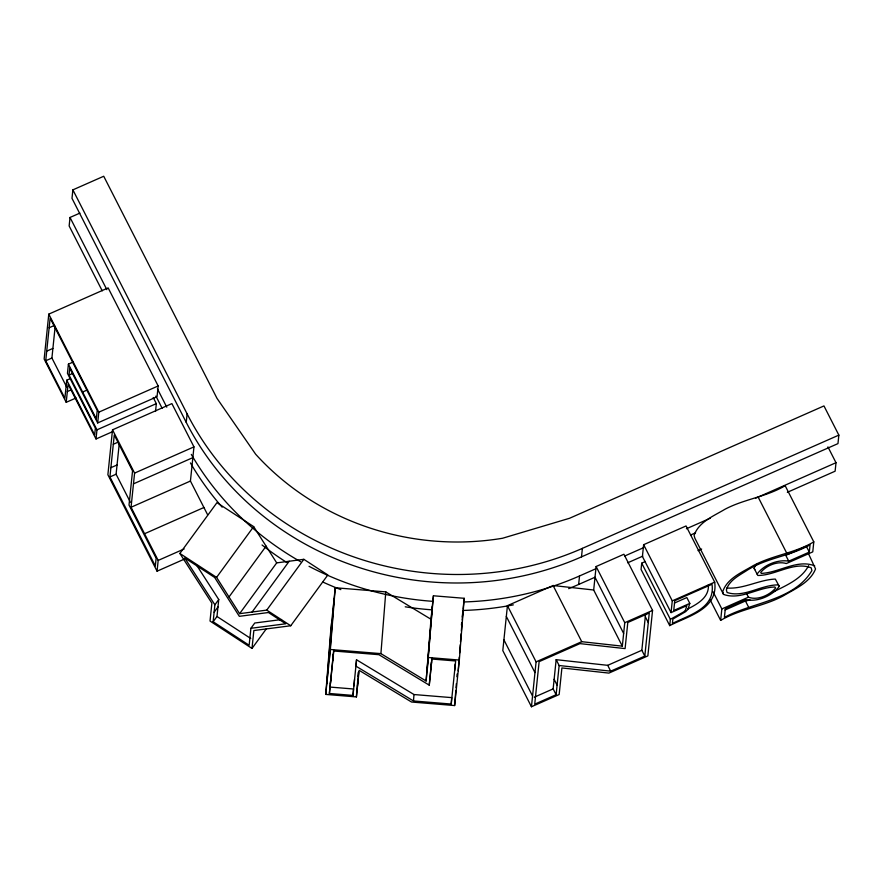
<?xml version="1.0" encoding="UTF-8"?>
<svg xmlns="http://www.w3.org/2000/svg" width="883" height="883" viewBox="0 0 883 883"><rect width="100%" height="100%" fill="white"/><g stroke="black" fill="none" stroke-linecap="round" stroke-linejoin="round"><path stroke-width="1.32" d="M325.717 694.413L330.595 632.658L335.242 587.747L385.783 591.886L430.992 619.259L426.114 681.003L380.915 653.63L330.363 649.502L325.717 694.413L356.412 696.919L359.149 670.352L411.511 702.018L454.624 705.55L459.326 660.054L464.204 598.299L433.421 595.782L430.992 619.259M326.831 683.663L331.71 621.908M329.249 660.252L334.127 598.497M330.363 649.502L335.242 587.747M356.522 659.778L356.015 666.201L413.487 700.959L451.213 704.049L451.721 697.625L413.984 694.535L356.522 659.778L353.001 695.418L329.381 693.486L333.719 650.031M330.363 683.95L330.871 677.526M332.781 660.539L333.288 654.115M353.001 695.418L353.509 688.994L329.889 687.062M353.984 685.881L354.491 679.457M356.412 696.919L357.703 680.451M358.034 676.334L358.355 672.217M357.516 686.168L358.597 672.449M380.915 653.63L385.783 591.886M413.487 700.959L413.984 694.535M427.427 668.288L432.306 606.533M426.114 681.003L433.421 595.782M329.381 693.486L333.774 651.003L378.939 654.7L429.259 685.164L431.897 658.067M430.97 668.574L431.478 662.151M454.679 670.517L455.186 664.093M454.624 705.55L455.816 690.451M456.036 687.702L456.356 683.585M456.897 676.731L457.118 673.983M458.211 670.804L459.303 657.084M459.624 652.967L460.275 644.733M460.496 641.985L461.136 633.751M461.356 631.014L462.008 622.78M462.228 620.032L462.88 611.798M112.108 431.875L96.026 438.983L96.964 429.844L69.04 375.065L69.746 368.156L97.682 422.935L157.053 396.71L158.167 385.959L108.156 287.913L48.786 314.127L44.15 359.039L66.214 402.317L76.115 397.946M70.452 378.553L66.744 380.187L64.878 398.299L45.728 360.761L50.132 318.145L97.218 410.463L96.335 418.917L68.41 364.138L73.344 361.964M66.733 387.096L51.909 358.034L55.176 326.324M79.9 213.101L70.022 217.461L69.15 225.96L102.229 290.827M72.881 189.867L71.998 198.366L186.225 422.35A296.224 278.189 5.9 0 0 581.5 556.864L837.967 443.608L838.85 435.12L823.96 405.926L569.513 518.288L502.537 538.255A261.655 245.717 5.9 0 1 255.662 454.237L216.975 398.31L103.73 176.247L72.881 189.867L187.108 413.851L186.225 422.35M68.41 364.138L67.45 373.354L95.386 428.123L94.68 434.966L66.744 380.187M66.214 402.317L68.09 384.204L96.026 438.983M97.682 422.935L98.797 412.184L48.786 314.127M207.637 514.789L190.43 481.047L193.962 446.886L171.887 403.608L112.516 429.833L107.881 474.745L157.064 571.18L184.271 559.16M109.922 476.952L114.26 435.021L132.549 470.882L129.017 505.043L156.125 558.211L155.331 565.992L109.922 476.952L116.092 474.226L119.205 444.16M157.064 571.18L158.178 560.429L131.059 507.261L134.591 473.1L112.516 429.833M155.529 411.456L156.335 403.63L153.234 397.538M281.522 619.546L254.757 623.012L250.904 628.299L249.149 645.252L213.134 621.764L214.889 604.8L218.741 599.524L196.655 565.219M213.134 621.764L216.986 616.477L218.741 599.524M179.867 553.442L211.876 603.166L210.022 621.058L252.008 648.431L253.851 630.539L290.75 625.76L327.836 574.965L303.84 559.314L276.699 562.879L239.602 613.674L216.578 577.383L179.867 553.442L216.953 502.659L253.664 526.599L276.699 562.879M429.259 685.164L431.953 659.038L455.661 660.981L451.213 704.049M461.434 625.087L461.71 622.416M462.262 617.074L462.813 611.72M463.089 609.049L464.204 598.299M593.685 589.999L553.089 585.517L507.438 605.672L502.802 650.583L531.445 706.753L559.16 694.524L561.908 667.945L608.917 673.1L647.857 655.903L652.559 610.418L623.917 554.248L596.113 566.522L593.685 589.999L622.327 646.157L581.742 641.687L536.091 661.842L531.445 706.753M556.158 659.678L559.138 665.517L610.694 671.168L644.811 656.102L649.27 613.012L627.802 622.493L625.098 648.597L579.965 643.619L539.127 661.654L534.734 704.159L556.124 694.711L553.144 688.872L556.158 659.678L607.714 665.329L641.842 650.263L645.583 613.994M556.124 694.711L559.138 665.517M568.663 588.652A296.224 278.189 5.9 0 0 578.652 584.458L579.524 575.959L595.87 568.74M581.5 556.864L582.383 548.365L838.85 435.12M622.327 646.157L624.756 622.692L596.113 566.522M645.33 561.467L641.72 563.166L641.069 569.458L669.722 625.628C688.078 616.058 718.343 609.193 714.7 582.129L686.058 525.959L643.63 544.701L642.416 556.456L671.058 612.614L686.875 605.639L685.429 610.186L683.795 611.842L670.374 619.336L669.722 625.628M671.058 612.614L672.272 600.87L643.63 544.701M708.365 584.866C709.336 597.703 697.14 604.115 687.449 609.182M808.519 553.696L815.539 568.95C810.197 582.449 795.031 588.84 783.287 595.859C763.32 606.61 740.307 608.829 720.649 620.407L721.841 608.939L713.122 591.842M757.073 574.116C763.607 564.954 777.669 559.204 788.751 561.169L809.303 552.096L810.053 544.822C790.351 556.124 767.04 557.824 747.68 569.932C739.733 575.219 729.203 580.032 726.367 589.932L727.073 592.482C743.928 598.144 761.256 584.579 778.309 584.921L779.281 586.378C772.305 595.76 757.448 602.349 745.925 599.612L725.307 608.718L724.402 617.438C752.471 602.096 794.06 600.672 811.907 570.573L811.19 567.813C793.927 561.08 775.495 575.584 757.802 575.473L754.093 568.266L755.064 566.135L757.813 563.575M746.577 593.531L748.442 597.184C757.482 600.705 769.711 595.175 775.605 588.034L774.91 587.007C757.901 587.294 740.362 600.517 723.519 594.402L694.877 538.233L694.093 535.396C698.63 522.008 713.607 516.058 724.877 509.314C744.137 499.038 766.267 496.952 785.153 485.694L813.795 541.864L812.768 551.875L786.323 563.542C777.658 560.837 766.201 565.517 760.738 572.471L761.234 573.387C778.872 572.824 797.504 558.773 814.744 565.915M827.934 446.897L836.002 462.703L835.119 471.202L787.349 492.306M689.811 603.398L687.912 609.391L685.705 611.621L672.857 619.093L672.405 623.475C689.093 615.021 715.385 608.508 712.018 584.259L674.755 600.705L673.751 610.495L689.811 603.398L686.842 597.559L674.48 603.023M808.64 565.628C801.532 579.325 785.462 585.705 772.36 592.46M216.578 577.383L253.664 526.599M214.116 612.25L217.969 606.963M229.006 596.963L266.092 546.18M252.097 612.029L289.194 561.246M239.602 613.674L266.743 610.109L303.84 559.314M252.008 648.431L266.523 628.553M49.139 327.748L54.084 325.562M46.722 351.158L52.892 348.432M45.728 360.761L51.909 358.034M69.04 375.065L72.748 373.432M67.329 391.566L71.037 389.922M82.627 392.019L87.56 389.844M98.797 412.184L158.167 385.959M96.964 429.844L156.335 403.63M113.3 444.281L118.234 442.096M110.883 467.692L117.053 464.966M134.591 473.1L193.962 446.886M133.476 483.851L192.847 457.637M131.059 507.261L190.43 481.047M144.558 533.729L203.918 507.504M158.178 560.429L184.15 548.961M624.789 555.97L643.652 547.648M686.389 528.774L710.274 518.222M755.539 498.244L836.002 462.703M578.652 584.458L594.999 577.239L623.641 633.442M627.681 562.802L642.769 556.147M690.539 535.043L695.572 532.824M698.034 550.639L701.654 549.027M672.272 600.87L714.7 582.129M624.756 622.692L652.559 610.418M723.519 594.402L722.736 591.566C727.272 578.177 742.261 572.228 753.519 565.484C772.78 555.208 794.91 553.111 813.795 541.864M721.841 608.939L748.442 597.184M725.031 610.01L745.451 600.981L750.109 600.01M534.27 697.206L553.144 688.872M250.904 628.299L285.695 623.784L268.432 612.515L239.326 616.334L214.635 577.438L184.702 557.924L214.889 604.8M428.542 657.537L459.326 660.054M726.841 588.012C743.464 589.347 758.927 579.734 775.329 579.071L779.281 586.378M266.743 610.109L290.75 625.76M216.986 616.477L250.761 638.497M754.093 568.266L754.833 569.634M809.303 552.096L806.322 546.257L785.771 555.33L788.751 561.169M758.376 497.515L787.018 553.685M745.451 600.981L748.431 606.831M710.064 599.645L720.649 620.407M641.72 563.166L670.374 619.336M645.307 616.72L648.277 622.559M641.842 650.263L644.811 656.102M607.714 665.329L610.694 671.168M553.089 585.517L581.742 641.687M554.127 679.325L557.107 685.164M507.438 605.672L536.091 661.842M506.334 616.433L534.977 672.592M503.906 639.833L532.559 696.003M70.022 217.461L106.854 289.668M157.417 388.807L166.777 407.173M155.916 396.081L162.152 408.321M116.092 474.226L130.397 502.284M582.383 548.365A296.224 278.189 5.9 0 1 187.108 413.851M513.332 604.877A296.224 278.189 5.9 0 1 462.659 610.462M432.206 609.844A296.224 278.189 5.9 0 1 405.22 606.809M340.838 589.623A296.224 278.189 5.9 0 1 323.035 582.129M286.832 562.493A296.224 278.189 5.9 0 1 262.052 544.988M222.152 507.162A296.224 278.189 5.9 0 1 190.43 462.913M579.524 575.959A296.224 278.189 5.9 0 1 463.531 601.963M433.078 601.345A296.224 278.189 5.9 0 1 309.039 566.312M300.595 561.709A296.224 278.189 5.9 0 1 191.313 454.414"/></g></svg>
